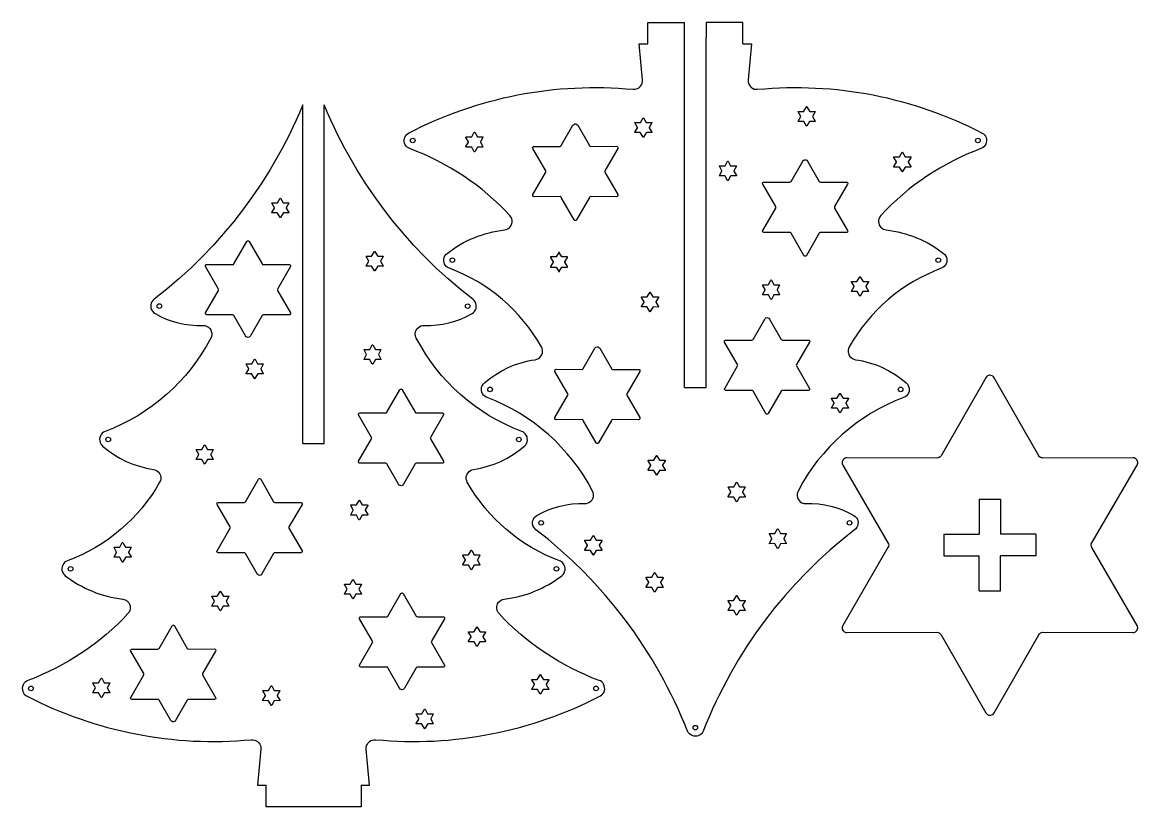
# Model space of a CAD drawing. Extents: x 208 to 352, y 134 to 236.
import ezdxf

# ---------------------------------------------------------------- set-up
doc = ezdxf.new("R2010")
doc.units = 0
doc.layers.get('0').update_dxf_attribs({"linetype": 'CONTINUOUS'})

msp = doc.modelspace()

# ---------------------------------------------------------------- linework, layer by layer
at = {"linetype": 'CONTINUOUS'}
for p, q in [((288.8, 233), (288.8, 235.8)), ((288.8, 235.8), (293.56, 235.8)), ((293.56, 188.48), (293.56, 235.8)), ((301.11, 235.8), (296.34, 235.8)), ((296.34, 235.8), (296.34, 233.9)), ((301.11, 233), (301.11, 235.8)), ((296.34, 188.48), (296.34, 233.9)), ((244.06, 181.23), (244.06, 225.1)), ((246.84, 181.23), (246.84, 225.11)), ((293.56, 188.48), (296.34, 188.48)), ((244.06, 181.23), (246.84, 181.23)), ((331.75, 174.02), (334.53, 174.02)), ((331.75, 174.02), (331.75, 169.45)), ((334.53, 174.02), (334.53, 169.45)), ((327.19, 169.45), (327.19, 166.67)), ((327.19, 169.45), (331.75, 169.45)), ((339.1, 169.45), (334.53, 169.45)), ((339.1, 169.45), (339.1, 166.67)), ((327.19, 166.67), (331.75, 166.67)), ((331.75, 162.11), (331.75, 166.67)), ((334.53, 162.11), (334.53, 166.67)), ((339.1, 166.67), (334.53, 166.67)), ((331.75, 162.11), (334.53, 162.11)), ((239.3, 134.15), (239.3, 136.95)), ((251.61, 136.95), (251.61, 134.15)), ((251.61, 134.15), (239.3, 134.15))]:
    msp.add_line(p, q, dxfattribs=at)
at = {"color": 7, "linetype": 'CONTINUOUS'}
for points in [[(281.63, 175.06), (281.06, 176.1), (280.45, 177.1), (279.79, 178.06), (279.09, 179), (278.35, 179.9), (277.57, 180.76), (276.76, 181.59), (275.9, 182.38), (275.02, 183.13), (274.1, 183.84), (273.14, 184.51), (272.16, 185.13), (271.15, 185.71), (270.11, 186.25), (269.04, 186.73), (267.95, 187.17), (267.82, 187.23), (267.7, 187.3), (267.5, 187.48), (267.36, 187.67), (267.27, 187.87), (267.23, 188.08), (267.22, 188.3), (267.25, 188.51), (267.33, 188.71), (267.44, 188.9), (267.6, 189.06), (268.32, 189.65), (269.07, 190.17), (269.86, 190.64), (270.67, 191.05), (271.09, 191.24), (271.52, 191.41), (271.95, 191.56), (272.39, 191.69), (272.83, 191.82), (273.28, 191.92), (273.73, 192.01), (274.19, 192.08), (274.41, 192.14), (274.61, 192.23), (274.78, 192.36), (274.93, 192.52), (275.04, 192.7), (275.12, 192.91), (275.15, 193.12), (275.14, 193.35), (275.09, 193.55), (275.01, 193.74), (274.49, 194.61), (273.94, 195.45), (273.35, 196.27), (272.73, 197.05), (272.08, 197.81), (271.39, 198.53), (270.68, 199.23), (269.94, 199.89), (269.16, 200.52), (268.36, 201.12), (267.54, 201.68), (266.69, 202.2), (265.81, 202.69), (264.92, 203.14), (264, 203.56), (263.06, 203.93), (262.92, 203.99), (262.79, 204.08), (262.67, 204.18), (262.57, 204.29), (262.45, 204.48), (262.37, 204.69), (262.34, 204.9), (262.34, 205.12), (262.39, 205.33), (262.48, 205.53), (262.6, 205.71), (262.77, 205.86), (263.59, 206.46), (264.02, 206.74), (264.46, 207), (264.9, 207.25), (265.35, 207.48), (265.81, 207.69), (266.28, 207.89), (266.75, 208.07), (267.23, 208.24), (267.72, 208.39), (268.21, 208.53), (268.7, 208.65), (269.2, 208.75), (269.71, 208.83), (270.21, 208.9), (270.43, 208.95), (270.64, 209.04), (270.81, 209.16), (270.96, 209.32), (271.08, 209.5), (271.16, 209.7), (271.2, 209.92), (271.2, 210.14), (271.16, 210.32), (271.1, 210.48), (271.01, 210.63), (270.9, 210.77), (270.22, 211.49), (269.52, 212.18), (268.8, 212.85), (268.06, 213.5), (267.3, 214.13), (266.53, 214.73), (265.73, 215.31), (264.93, 215.87), (264.1, 216.4), (263.26, 216.91), (262.41, 217.39), (261.54, 217.85), (260.66, 218.29), (259.76, 218.7), (258.85, 219.08), (257.93, 219.44), (257.75, 219.52), (257.59, 219.63), (257.46, 219.77), (257.35, 219.93), (257.25, 220.14), (257.21, 220.35), (257.2, 220.57), (257.24, 220.78), (257.32, 220.98), (257.43, 221.16), (257.58, 221.33), (257.76, 221.46), (258.61, 221.88), (259.46, 222.3), (260.31, 222.69), (261.18, 223.07), (262.04, 223.44), (262.92, 223.79), (263.8, 224.12), (264.68, 224.44), (265.57, 224.74), (266.46, 225.02), (267.36, 225.29), (268.26, 225.54), (269.17, 225.78), (270.08, 226), (271, 226.2), (271.91, 226.39), (272.83, 226.56), (273.76, 226.71), (274.69, 226.85), (275.61, 226.97), (276.55, 227.08), (277.48, 227.17), (278.41, 227.24), (279.35, 227.29), (280.29, 227.33), (281.23, 227.35), (282.17, 227.36), (283.11, 227.34), (284.05, 227.31), (285, 227.27), (285.94, 227.2), (286.88, 227.12), (287.11, 227.12), (287.32, 227.17), (287.52, 227.25), (287.7, 227.37), (287.86, 227.52), (287.98, 227.7), (288.06, 227.9), (288.11, 228.12), (288.11, 228.34), (287.68, 233), (288.8, 233)], [(301.11, 233), (302.23, 233), (301.79, 228.34), (301.8, 228.11), (301.84, 227.9), (301.93, 227.7), (302.05, 227.52), (302.2, 227.37), (302.38, 227.25), (302.58, 227.16), (302.8, 227.12), (303.02, 227.12), (303.97, 227.2), (304.91, 227.27), (305.85, 227.31), (306.79, 227.34), (307.73, 227.36), (308.67, 227.35), (309.61, 227.33), (310.55, 227.29), (311.49, 227.24), (312.42, 227.17), (313.36, 227.08), (314.29, 226.97), (315.22, 226.85), (316.15, 226.71), (317.07, 226.56), (317.99, 226.39), (318.91, 226.2), (319.82, 226), (320.73, 225.78), (321.64, 225.54), (322.54, 225.29), (323.44, 225.02), (324.34, 224.74), (325.22, 224.44), (326.11, 224.12), (326.99, 223.79), (327.86, 223.44), (328.73, 223.07), (329.59, 222.69), (330.45, 222.3), (331.3, 221.88), (332.14, 221.46), (332.3, 221.34), (332.44, 221.21), (332.55, 221.05), (332.64, 220.87), (332.69, 220.65), (332.71, 220.43), (332.67, 220.22), (332.6, 220.02), (332.49, 219.83), (332.35, 219.67), (332.18, 219.53), (331.97, 219.43), (331.05, 219.08), (330.14, 218.7), (329.25, 218.29), (328.36, 217.85), (327.5, 217.39), (326.64, 216.91), (325.8, 216.4), (324.98, 215.87), (324.17, 215.31), (323.38, 214.73), (322.6, 214.13), (321.84, 213.5), (321.1, 212.85), (320.38, 212.18), (319.68, 211.49), (319, 210.77), (318.86, 210.59), (318.77, 210.4), (318.71, 210.19), (318.7, 209.97), (318.73, 209.76), (318.8, 209.55), (318.91, 209.36), (319.06, 209.19), (319.2, 209.08), (319.35, 209), (319.52, 208.94), (319.69, 208.9), (320.2, 208.83), (320.7, 208.75), (321.2, 208.65), (321.7, 208.53), (322.19, 208.39), (322.67, 208.24), (323.15, 208.07), (323.62, 207.89), (324.09, 207.69), (324.55, 207.48), (325, 207.25), (325.45, 207), (325.88, 206.74), (326.31, 206.46), (327.14, 205.86), (327.25, 205.76), (327.35, 205.64), (327.44, 205.51), (327.5, 205.37), (327.56, 205.15), (327.57, 204.93), (327.54, 204.71), (327.47, 204.51), (327.36, 204.33), (327.22, 204.16), (327.05, 204.03), (326.84, 203.93), (325.91, 203.56), (324.99, 203.14), (324.09, 202.69), (323.22, 202.2), (322.37, 201.68), (321.54, 201.12), (320.74, 200.52), (319.97, 199.89), (319.23, 199.23), (318.51, 198.53), (317.83, 197.81), (317.17, 197.05), (316.55, 196.27), (315.97, 195.45), (315.41, 194.61), (314.9, 193.74), (314.81, 193.54), (314.76, 193.32), (314.76, 193.1), (314.79, 192.89), (314.87, 192.69), (314.98, 192.51), (315.14, 192.35), (315.32, 192.22), (315.51, 192.13), (315.71, 192.08), (316.17, 192.01), (316.62, 191.92), (317.07, 191.82), (317.51, 191.69), (317.95, 191.56), (318.38, 191.41), (318.81, 191.24), (319.23, 191.05), (320.05, 190.64), (320.84, 190.17), (321.59, 189.65), (322.3, 189.06), (322.49, 188.86), (322.61, 188.62), (322.67, 188.4), (322.68, 188.18), (322.66, 187.96), (322.59, 187.76), (322.48, 187.57), (322.34, 187.41), (322.16, 187.27), (321.96, 187.17), (320.87, 186.73), (319.8, 186.25), (318.76, 185.71), (317.74, 185.13), (316.76, 184.51), (315.81, 183.84), (314.89, 183.13), (314, 182.38), (313.15, 181.59), (312.33, 180.77), (311.55, 179.9), (310.81, 179), (310.12, 178.07), (309.46, 177.1), (308.85, 176.1), (308.28, 175.06), (308.19, 174.85), (308.15, 174.64), (308.16, 174.42), (308.2, 174.21), (308.28, 174.01), (308.4, 173.83), (308.56, 173.68), (308.75, 173.55), (308.88, 173.49), (309.02, 173.45), (309.17, 173.43), (309.31, 173.43), (310.12, 173.43), (310.93, 173.38), (311.73, 173.27), (312.51, 173.11), (313.29, 172.89), (314.04, 172.61), (314.78, 172.28), (315.5, 171.9), (315.69, 171.77), (315.84, 171.59), (315.96, 171.4), (316.03, 171.19), (316.06, 170.98), (316.04, 170.76), (315.99, 170.55), (315.9, 170.36), (315.77, 170.18), (315.6, 170.03), (313.97, 168.74), (312.4, 167.39), (310.87, 166), (309.4, 164.56), (307.97, 163.07), (306.6, 161.53), (305.28, 159.95), (304.01, 158.32), (302.8, 156.66), (301.65, 154.95), (300.56, 153.21), (299.52, 151.42), (299.02, 150.52), (298.54, 149.61), (298.08, 148.68), (297.62, 147.75), (297.19, 146.81), (296.77, 145.87), (296.37, 144.91), (295.98, 143.95), (295.88, 143.76), (295.74, 143.6), (295.58, 143.47), (295.4, 143.37), (295.18, 143.3), (294.96, 143.28), (294.75, 143.3), (294.54, 143.36), (294.35, 143.45), (294.18, 143.59), (294.04, 143.75), (293.93, 143.95), (293.54, 144.91), (293.13, 145.87), (292.71, 146.82), (292.28, 147.76), (291.83, 148.69), (291.36, 149.61), (290.88, 150.53), (290.38, 151.43), (289.34, 153.22), (288.25, 154.96), (287.09, 156.67), (285.88, 158.34), (284.61, 159.96), (283.29, 161.54), (281.92, 163.08), (280.49, 164.57), (279.01, 166.02), (277.49, 167.41), (275.91, 168.76), (274.28, 170.05), (274.13, 170.2), (274, 170.38), (273.9, 170.58), (273.86, 170.8), (273.85, 171.01), (273.89, 171.22), (273.96, 171.43), (274.07, 171.61), (274.22, 171.77), (274.41, 171.9), (275.13, 172.29), (275.87, 172.61), (276.63, 172.89), (277.41, 173.11), (278.2, 173.27), (279, 173.38), (279.81, 173.43), (280.63, 173.43), (280.85, 173.45), (281.06, 173.51), (281.25, 173.61), (281.42, 173.75), (281.56, 173.91), (281.66, 174.1), (281.73, 174.31), (281.76, 174.53), (281.75, 174.67), (281.72, 174.81), (281.68, 174.94), (281.63, 175.06)], [(244.06, 225.1), (244.04, 225.04), (243.63, 224.09), (243.21, 223.14), (242.78, 222.2), (242.33, 221.27), (241.86, 220.35), (241.38, 219.44), (240.88, 218.53), (239.85, 216.75), (238.75, 215), (237.6, 213.3), (236.39, 211.63), (235.12, 210.01), (233.8, 208.43), (232.43, 206.89), (231.01, 205.4), (229.53, 203.96), (228, 202.56), (226.43, 201.22), (224.81, 199.92), (224.64, 199.77), (224.51, 199.6), (224.41, 199.4), (224.36, 199.19), (224.35, 198.98), (224.37, 198.77), (224.44, 198.56), (224.56, 198.36), (224.72, 198.19), (224.91, 198.05), (225.62, 197.67), (226.36, 197.34), (227.12, 197.07), (227.89, 196.85), (228.68, 196.68), (229.47, 196.58), (230.28, 196.52), (231.09, 196.53), (231.24, 196.52), (231.38, 196.5), (231.52, 196.46), (231.65, 196.4), (231.84, 196.28), (232, 196.12), (232.12, 195.94), (232.2, 195.74), (232.25, 195.53), (232.25, 195.32), (232.21, 195.1), (232.13, 194.89), (231.56, 193.86), (230.94, 192.86), (230.29, 191.89), (229.59, 190.95), (228.85, 190.05), (228.07, 189.19), (227.25, 188.36), (226.4, 187.57), (225.52, 186.82), (224.59, 186.11), (223.64, 185.45), (222.66, 184.82), (221.64, 184.24), (220.6, 183.71), (219.53, 183.22), (218.44, 182.78), (218.24, 182.68), (218.07, 182.55), (217.92, 182.38), (217.82, 182.2), (217.75, 181.99), (217.72, 181.78), (217.73, 181.56), (217.79, 181.34), (217.92, 181.1), (218.1, 180.89), (218.81, 180.31), (219.57, 179.78), (220.35, 179.31), (221.17, 178.9), (221.59, 178.72), (222.02, 178.55), (222.45, 178.4), (222.89, 178.26), (223.33, 178.14), (223.78, 178.03), (224.23, 177.94), (224.69, 177.87), (224.89, 177.82), (225.08, 177.74), (225.27, 177.61), (225.42, 177.44), (225.53, 177.26), (225.61, 177.06), (225.65, 176.85), (225.64, 176.63), (225.6, 176.42), (225.5, 176.21), (224.99, 175.34), (224.44, 174.5), (223.85, 173.69), (223.23, 172.9), (222.58, 172.15), (221.89, 171.42), (221.18, 170.73), (220.43, 170.06), (219.66, 169.43), (218.86, 168.84), (218.04, 168.28), (217.19, 167.75), (216.31, 167.26), (215.42, 166.81), (214.5, 166.4), (213.56, 166.03), (213.36, 165.93), (213.18, 165.79), (213.04, 165.63), (212.93, 165.44), (212.86, 165.24), (212.83, 165.03), (212.84, 164.81), (212.9, 164.59), (212.97, 164.44), (213.05, 164.31), (213.15, 164.19), (213.26, 164.09), (214.09, 163.49), (214.52, 163.22), (214.96, 162.95), (215.4, 162.71), (215.85, 162.48), (216.31, 162.26), (216.78, 162.06), (217.25, 161.88), (217.73, 161.71), (218.22, 161.56), (218.71, 161.42), (219.2, 161.31), (219.7, 161.2), (220.2, 161.12), (220.71, 161.05), (220.88, 161.02), (221.05, 160.96), (221.2, 160.87), (221.34, 160.76), (221.49, 160.59), (221.6, 160.4), (221.67, 160.2), (221.7, 159.98), (221.69, 159.77), (221.63, 159.56), (221.54, 159.36), (221.4, 159.18), (220.72, 158.47), (220.02, 157.77), (219.3, 157.1), (218.56, 156.45), (217.8, 155.83), (217.02, 155.22), (216.23, 154.64), (215.42, 154.09), (214.6, 153.55), (213.76, 153.04), (212.9, 152.56), (212.04, 152.1), (211.15, 151.67), (210.26, 151.26), (209.35, 150.87), (208.43, 150.52), (208.22, 150.42), (208.05, 150.29), (207.91, 150.12), (207.8, 149.94), (207.73, 149.73), (207.7, 149.52), (207.71, 149.3), (207.77, 149.08), (207.85, 148.9), (207.96, 148.75), (208.1, 148.61), (208.26, 148.5), (209.1, 148.07), (209.95, 147.66), (210.81, 147.26), (211.67, 146.88), (212.54, 146.52), (213.41, 146.17), (214.29, 145.84), (215.18, 145.52), (216.07, 145.22), (216.96, 144.93), (217.86, 144.67), (218.76, 144.41), (219.67, 144.18), (220.58, 143.96), (221.49, 143.75), (222.41, 143.57), (223.33, 143.4), (224.26, 143.24), (225.18, 143.1), (226.11, 142.98), (227.04, 142.88), (227.98, 142.79), (228.91, 142.72), (229.85, 142.66), (230.79, 142.63), (231.73, 142.6), (232.67, 142.6), (233.61, 142.61), (234.55, 142.64), (235.49, 142.69), (236.44, 142.75), (237.38, 142.83), (237.6, 142.83), (237.82, 142.79), (238.03, 142.7), (238.21, 142.58), (238.36, 142.43), (238.48, 142.25), (238.56, 142.06), (238.61, 141.84), (238.61, 141.61), (238.18, 136.95), (239.3, 136.95)], [(282.64, 148.5), (282.82, 148.63), (282.97, 148.79), (283.09, 148.97), (283.16, 149.17), (283.2, 149.39), (283.19, 149.6), (283.15, 149.82), (283.06, 150.02), (282.94, 150.18), (282.81, 150.32), (282.65, 150.44), (282.47, 150.52), (281.55, 150.87), (280.64, 151.26), (279.75, 151.67), (278.86, 152.1), (278, 152.56), (277.14, 153.04), (276.3, 153.55), (275.48, 154.08), (274.67, 154.64), (273.88, 155.22), (273.1, 155.83), (272.34, 156.45), (271.6, 157.1), (270.88, 157.77), (270.18, 158.46), (269.5, 159.18), (269.39, 159.32), (269.3, 159.47), (269.24, 159.64), (269.21, 159.81), (269.2, 160.04), (269.24, 160.25), (269.32, 160.46), (269.44, 160.64), (269.59, 160.79), (269.77, 160.91), (269.97, 161), (270.19, 161.05), (270.7, 161.12), (271.2, 161.2), (271.7, 161.31), (272.19, 161.42), (272.68, 161.56), (273.17, 161.71), (273.65, 161.88), (274.12, 162.06), (274.59, 162.26), (275.05, 162.48), (275.5, 162.71), (275.94, 162.95), (276.38, 163.22), (276.81, 163.49), (277.64, 164.09), (277.8, 164.25), (277.93, 164.43), (278.01, 164.63), (278.06, 164.84), (278.07, 165.05), (278.03, 165.26), (277.95, 165.47), (277.83, 165.66), (277.73, 165.78), (277.61, 165.88), (277.48, 165.96), (277.34, 166.03), (276.4, 166.4), (275.48, 166.81), (274.59, 167.26), (273.71, 167.75), (272.86, 168.28), (272.04, 168.84), (271.24, 169.43), (270.47, 170.06), (269.72, 170.73), (269.01, 171.42), (268.32, 172.15), (267.67, 172.9), (267.05, 173.69), (266.46, 174.5), (265.91, 175.34), (265.39, 176.21), (265.31, 176.4), (265.26, 176.6), (265.25, 176.83), (265.29, 177.05), (265.36, 177.25), (265.48, 177.43), (265.62, 177.59), (265.79, 177.72), (265.99, 177.82), (266.21, 177.87), (266.67, 177.94), (267.12, 178.03), (267.57, 178.14), (268.01, 178.26), (268.45, 178.39), (268.88, 178.55), (269.31, 178.72), (269.73, 178.9), (270.14, 179.1), (270.55, 179.31), (271.33, 179.78), (272.09, 180.31), (272.8, 180.89), (272.96, 181.06), (273.07, 181.24), (273.15, 181.45), (273.18, 181.66), (273.17, 181.87), (273.13, 182.09), (273.04, 182.29), (272.91, 182.47), (272.7, 182.65), (272.58, 182.72), (272.46, 182.78), (271.37, 183.22), (270.3, 183.71), (269.26, 184.24), (268.24, 184.82), (267.26, 185.45), (266.31, 186.11), (265.39, 186.82), (264.5, 187.57), (263.65, 188.36), (262.83, 189.19), (262.05, 190.05), (261.31, 190.95), (260.62, 191.89), (259.96, 192.86), (259.35, 193.86), (258.78, 194.89), (258.72, 195.02), (258.68, 195.16), (258.65, 195.31), (258.65, 195.45), (258.68, 195.68), (258.75, 195.89), (258.86, 196.07), (259.01, 196.23), (259.18, 196.36), (259.37, 196.46), (259.59, 196.51), (259.81, 196.53), (260.62, 196.52), (261.43, 196.58), (262.23, 196.68), (263.01, 196.85), (263.79, 197.07), (264.54, 197.34), (265.28, 197.67), (266, 198.05), (266.18, 198.18), (266.33, 198.34), (266.44, 198.53), (266.52, 198.73), (266.55, 198.94), (266.55, 199.16), (266.5, 199.37), (266.41, 199.58), (266.27, 199.77), (266.1, 199.92), (264.47, 201.22), (262.9, 202.56), (261.37, 203.96), (259.89, 205.4), (258.47, 206.89), (257.1, 208.43), (255.78, 210.01), (254.51, 211.63), (253.3, 213.3), (252.15, 215), (251.05, 216.75), (250.02, 218.53), (249.52, 219.44), (249.04, 220.35), (248.57, 221.27), (248.12, 222.2), (247.69, 223.14), (247.27, 224.09), (246.86, 225.04), (246.84, 225.11)], [(308.32, 224.26), (309, 224.26), (309.03, 224.28), (309.36, 224.86), (309.38, 224.87), (309.4, 224.88), (309.42, 224.86), (309.76, 224.28), (309.79, 224.26), (310.46, 224.26), (310.48, 224.25), (310.5, 224.23), (310.49, 224.21), (310.16, 223.62), (310.16, 223.59), (310.49, 223.01), (310.5, 222.99), (310.49, 222.96), (310.46, 222.95), (309.79, 222.95), (309.76, 222.94), (309.42, 222.35), (309.41, 222.34), (309.38, 222.34), (309.36, 222.35), (309.03, 222.94), (309, 222.96), (308.32, 222.95), (308.31, 222.96), (308.29, 222.98), (308.29, 223.01), (308.63, 223.59), (308.63, 223.62), (308.29, 224.21), (308.29, 224.22), (308.3, 224.25), (308.32, 224.26)], [(288.25, 223.42), (288.58, 222.83), (288.61, 222.82), (289.29, 222.82), (289.31, 222.81), (289.32, 222.79), (289.32, 222.77), (288.98, 222.19), (288.98, 222.15), (289.32, 221.57), (289.32, 221.55), (289.31, 221.52), (289.29, 221.51), (288.61, 221.52), (288.58, 221.5), (288.25, 220.91), (288.24, 220.9), (288.21, 220.9), (288.19, 220.91), (287.85, 221.5), (287.82, 221.52), (287.15, 221.51), (287.13, 221.52), (287.11, 221.54), (287.12, 221.57), (287.46, 222.15), (287.46, 222.19), (287.12, 222.77), (287.11, 222.78), (287.12, 222.81), (287.15, 222.82), (287.82, 222.82), (287.85, 222.84), (288.19, 223.42), (288.2, 223.43), (288.23, 223.44), (288.25, 223.42)], [(265.25, 220.95), (265.93, 220.95), (265.96, 220.96), (266.29, 221.55), (266.31, 221.56), (266.33, 221.56), (266.36, 221.55), (266.69, 220.96), (266.72, 220.95), (267.39, 220.95), (267.41, 220.94), (267.43, 220.92), (267.42, 220.89), (267.09, 220.31), (267.09, 220.28), (267.42, 219.7), (267.43, 219.68), (267.42, 219.65), (267.39, 219.64), (266.72, 219.64), (266.69, 219.62), (266.35, 219.04), (266.34, 219.03), (266.31, 219.02), (266.29, 219.04), (265.96, 219.63), (265.93, 219.64), (265.25, 219.64), (265.24, 219.65), (265.22, 219.67), (265.22, 219.69), (265.56, 220.28), (265.56, 220.31), (265.22, 220.89), (265.22, 220.91), (265.23, 220.94), (265.25, 220.95)], [(281.37, 219.73), (284.74, 219.74), (284.83, 219.71), (284.88, 219.67), (284.91, 219.6), (284.91, 219.54), (284.89, 219.47), (283.2, 216.56), (283.18, 216.47), (283.2, 216.38), (284.89, 213.47), (284.92, 213.38), (284.9, 213.31), (284.86, 213.26), (284.81, 213.22), (284.74, 213.2), (281.37, 213.21), (281.29, 213.19), (281.22, 213.12), (279.54, 210.21), (279.48, 210.14), (279.41, 210.12), (279.34, 210.12), (279.28, 210.15), (279.23, 210.2), (277.56, 213.12), (277.5, 213.19), (277.41, 213.21), (274.04, 213.2), (273.95, 213.23), (273.9, 213.27), (273.87, 213.34), (273.87, 213.4), (273.89, 213.47), (275.58, 216.38), (275.6, 216.47), (275.58, 216.56), (273.89, 219.47), (273.86, 219.56), (273.88, 219.63), (273.92, 219.68), (273.97, 219.72), (274.04, 219.73), (277.41, 219.73), (277.5, 219.75), (277.56, 219.82), (279.08, 222.46), (279.19, 222.58), (279.33, 222.63), (279.47, 222.63), (279.6, 222.57), (279.7, 222.46), (281.22, 219.82), (281.29, 219.75), (281.37, 219.73)], [(258.62, 220.48), (258.59, 220.37), (258.53, 220.27), (258.43, 220.21), (258.32, 220.19), (258.2, 220.21), (258.11, 220.27), (258.04, 220.37), (258.02, 220.48), (258.04, 220.6), (258.11, 220.7), (258.2, 220.76), (258.32, 220.78), (258.43, 220.76), (258.53, 220.7), (258.59, 220.6), (258.62, 220.48)], [(331.89, 220.48), (331.86, 220.37), (331.8, 220.27), (331.7, 220.21), (331.59, 220.19), (331.47, 220.21), (331.38, 220.27), (331.31, 220.37), (331.29, 220.48), (331.31, 220.6), (331.38, 220.7), (331.47, 220.76), (331.59, 220.78), (331.7, 220.76), (331.8, 220.7), (331.86, 220.6), (331.89, 220.48)], [(320.68, 217.1), (321.02, 217.68), (321.02, 217.72), (320.68, 218.3), (320.68, 218.32), (320.69, 218.35), (320.71, 218.36), (321.39, 218.35), (321.42, 218.37), (321.75, 218.96), (321.76, 218.97), (321.79, 218.97), (321.81, 218.96), (322.15, 218.37), (322.18, 218.35), (322.85, 218.36), (322.87, 218.35), (322.89, 218.33), (322.88, 218.3), (322.54, 217.72), (322.54, 217.68), (322.88, 217.1), (322.89, 217.08), (322.88, 217.06), (322.85, 217.05), (322.18, 217.05), (322.15, 217.03), (321.81, 216.45), (321.8, 216.44), (321.77, 216.43), (321.75, 216.45), (321.42, 217.03), (321.38, 217.05), (320.71, 217.05), (320.69, 217.05), (320.68, 217.08), (320.68, 217.1)], [(298.1, 217.2), (298.77, 217.2), (298.8, 217.22), (299.14, 217.8), (299.15, 217.82), (299.18, 217.82), (299.2, 217.8), (299.53, 217.22), (299.56, 217.2), (300.24, 217.2), (300.25, 217.2), (300.27, 217.18), (300.27, 217.15), (299.93, 216.57), (299.93, 216.53), (300.27, 215.95), (300.27, 215.93), (300.26, 215.91), (300.24, 215.9), (299.56, 215.9), (299.53, 215.88), (299.2, 215.3), (299.18, 215.29), (299.16, 215.28), (299.14, 215.3), (298.8, 215.88), (298.77, 215.9), (298.1, 215.9), (298.08, 215.9), (298.06, 215.92), (298.07, 215.95), (298.4, 216.53), (298.4, 216.57), (298.07, 217.15), (298.06, 217.17), (298.07, 217.19), (298.1, 217.2)], [(311.18, 215.09), (314.54, 215.1), (314.63, 215.07), (314.68, 215.03), (314.71, 214.96), (314.72, 214.9), (314.69, 214.83), (313, 211.92), (312.98, 211.83), (313, 211.74), (314.69, 208.83), (314.72, 208.74), (314.7, 208.67), (314.67, 208.62), (314.61, 208.58), (314.54, 208.57), (311.18, 208.57), (311.09, 208.55), (311.02, 208.48), (309.35, 205.57), (309.28, 205.5), (309.21, 205.48), (309.15, 205.48), (309.08, 205.51), (309.04, 205.57), (307.36, 208.49), (307.3, 208.55), (307.21, 208.58), (303.85, 208.57), (303.76, 208.59), (303.7, 208.64), (303.67, 208.7), (303.67, 208.77), (303.69, 208.83), (305.38, 211.74), (305.4, 211.83), (305.38, 211.92), (303.69, 214.83), (303.67, 214.92), (303.68, 214.99), (303.72, 215.05), (303.78, 215.08), (303.85, 215.1), (307.21, 215.09), (307.3, 215.11), (307.36, 215.18), (308.88, 217.82), (308.98, 217.92), (309.05, 217.96), (309.12, 217.98), (309.26, 217.98), (309.4, 217.93), (309.5, 217.82), (311.02, 215.18), (311.09, 215.11), (311.18, 215.09), (311.18, 215.09)], [(240.38, 211.78), (240.05, 212.36), (240.04, 212.38), (240.05, 212.41), (240.08, 212.42), (240.75, 212.42), (240.78, 212.43), (241.12, 213.02), (241.13, 213.03), (241.16, 213.03), (241.18, 213.02), (241.51, 212.43), (241.54, 212.41), (242.22, 212.42), (242.24, 212.41), (242.25, 212.39), (242.25, 212.36), (241.91, 211.78), (241.91, 211.74), (242.25, 211.16), (242.25, 211.15), (242.24, 211.12), (242.22, 211.11), (241.54, 211.11), (241.51, 211.09), (241.18, 210.51), (241.17, 210.5), (241.14, 210.49), (241.12, 210.51), (240.78, 211.09), (240.75, 211.11), (240.08, 211.11), (240.06, 211.11), (240.04, 211.14), (240.05, 211.16), (240.38, 211.74), (240.38, 211.78)], [(238.79, 197.8), (237.27, 195.16), (237.2, 195.07), (237.12, 195), (236.98, 194.97), (236.85, 194.98), (236.73, 195.05), (236.65, 195.16), (235.13, 197.8), (235.06, 197.87), (234.97, 197.89), (231.61, 197.89), (231.52, 197.91), (231.47, 197.96), (231.44, 198.02), (231.43, 198.09), (231.46, 198.15), (233.15, 201.06), (233.17, 201.15), (233.15, 201.24), (231.46, 204.15), (231.43, 204.24), (231.45, 204.31), (231.48, 204.36), (231.54, 204.4), (231.61, 204.42), (234.97, 204.41), (235.06, 204.43), (235.13, 204.5), (236.8, 207.41), (236.87, 207.48), (236.94, 207.5), (237, 207.5), (237.07, 207.47), (237.11, 207.41), (238.79, 204.5), (238.85, 204.43), (238.94, 204.41), (242.31, 204.41), (242.4, 204.39), (242.45, 204.34), (242.48, 204.28), (242.48, 204.21), (242.46, 204.15), (240.77, 201.24), (240.75, 201.15), (240.77, 201.06), (242.46, 198.15), (242.48, 198.06), (242.47, 197.99), (242.43, 197.94), (242.38, 197.9), (242.31, 197.88), (238.94, 197.89), (238.85, 197.87), (238.79, 197.8)], [(254.15, 204.83), (254.49, 204.25), (254.5, 204.23), (254.49, 204.21), (254.46, 204.2), (253.79, 204.2), (253.76, 204.18), (253.42, 203.6), (253.41, 203.58), (253.38, 203.58), (253.36, 203.6), (253.03, 204.18), (252.99, 204.2), (252.32, 204.2), (252.3, 204.2), (252.29, 204.22), (252.29, 204.25), (252.63, 204.83), (252.63, 204.87), (252.29, 205.45), (252.29, 205.47), (252.3, 205.49), (252.32, 205.5), (252.99, 205.5), (253.03, 205.52), (253.36, 206.1), (253.37, 206.12), (253.4, 206.12), (253.42, 206.1), (253.76, 205.52), (253.79, 205.5), (254.46, 205.5), (254.48, 205.5), (254.5, 205.48), (254.49, 205.45), (254.15, 204.87), (254.15, 204.83)], [(277.67, 204.09), (278.34, 204.09), (278.37, 204.1), (278.38, 204.13), (278.37, 204.14), (278.03, 204.73), (278.03, 204.76), (278.37, 205.34), (278.38, 205.37), (278.36, 205.39), (278.34, 205.4), (277.67, 205.39), (277.64, 205.41), (277.3, 205.99), (277.28, 206.01), (277.25, 206.01), (277.24, 205.99), (276.91, 205.41), (276.88, 205.39), (276.2, 205.4), (276.18, 205.39), (276.16, 205.36), (276.17, 205.34), (276.51, 204.76), (276.51, 204.73), (276.17, 204.14), (276.17, 204.12), (276.18, 204.1), (276.2, 204.09), (276.87, 204.09), (276.9, 204.07), (277.24, 203.49), (277.26, 203.47), (277.29, 203.48), (277.3, 203.49), (277.64, 204.07), (277.67, 204.09)], [(263.75, 204.98), (263.73, 204.86), (263.66, 204.77), (263.57, 204.7), (263.45, 204.68), (263.34, 204.7), (263.24, 204.77), (263.18, 204.86), (263.15, 204.98), (263.18, 205.09), (263.24, 205.19), (263.34, 205.25), (263.45, 205.28), (263.57, 205.25), (263.66, 205.19), (263.73, 205.09), (263.75, 204.98)], [(326.75, 204.98), (326.73, 204.86), (326.66, 204.77), (326.57, 204.7), (326.45, 204.68), (326.34, 204.7), (326.24, 204.77), (326.18, 204.86), (326.15, 204.98), (326.18, 205.09), (326.24, 205.19), (326.34, 205.25), (326.45, 205.28), (326.57, 205.25), (326.66, 205.19), (326.73, 205.09), (326.75, 204.98)], [(317.38, 200.92), (316.7, 200.92), (316.67, 200.9), (316.34, 200.32), (316.32, 200.31), (316.3, 200.3), (316.28, 200.32), (315.94, 200.9), (315.91, 200.92), (315.24, 200.92), (315.22, 200.93), (315.2, 200.95), (315.21, 200.97), (315.55, 201.56), (315.55, 201.59), (315.21, 202.17), (315.2, 202.19), (315.21, 202.22), (315.24, 202.23), (315.91, 202.23), (315.94, 202.24), (316.28, 202.83), (316.29, 202.84), (316.32, 202.84), (316.34, 202.83), (316.67, 202.24), (316.7, 202.23), (317.38, 202.23), (317.4, 202.22), (317.41, 202.2), (317.41, 202.17), (317.07, 201.59), (317.07, 201.56), (317.41, 200.97), (317.41, 200.96), (317.4, 200.93), (317.38, 200.92)], [(303.72, 201.8), (304.39, 201.79), (304.42, 201.81), (304.75, 202.4), (304.77, 202.41), (304.79, 202.41), (304.81, 202.4), (305.15, 201.81), (305.18, 201.79), (305.85, 201.8), (305.87, 201.79), (305.89, 201.77), (305.88, 201.74), (305.55, 201.16), (305.55, 201.12), (305.88, 200.54), (305.89, 200.53), (305.88, 200.5), (305.85, 200.49), (305.18, 200.49), (305.15, 200.47), (304.81, 199.89), (304.8, 199.88), (304.78, 199.87), (304.75, 199.89), (304.42, 200.47), (304.39, 200.49), (303.72, 200.49), (303.7, 200.49), (303.68, 200.52), (303.68, 200.54), (304.02, 201.12), (304.02, 201.16), (303.68, 201.74), (303.68, 201.76), (303.69, 201.79), (303.72, 201.8)], [(288.01, 200.21), (288.69, 200.21), (288.72, 200.23), (289.05, 200.81), (289.07, 200.82), (289.09, 200.83), (289.11, 200.81), (289.45, 200.23), (289.48, 200.21), (290.15, 200.21), (290.17, 200.21), (290.19, 200.18), (290.18, 200.16), (289.84, 199.58), (289.84, 199.54), (290.18, 198.96), (290.19, 198.94), (290.18, 198.92), (290.15, 198.9), (289.48, 198.91), (289.45, 198.89), (289.11, 198.31), (289.1, 198.29), (289.07, 198.29), (289.05, 198.31), (288.72, 198.89), (288.69, 198.91), (288.01, 198.91), (288, 198.91), (287.98, 198.93), (287.98, 198.96), (288.32, 199.54), (288.32, 199.58), (287.98, 200.16), (287.98, 200.18), (287.99, 200.2), (288.01, 200.21)], [(225.76, 199.02), (225.74, 198.9), (225.67, 198.81), (225.58, 198.74), (225.46, 198.72), (225.35, 198.74), (225.25, 198.81), (225.19, 198.9), (225.17, 199.02), (225.19, 199.14), (225.25, 199.23), (225.35, 199.3), (225.46, 199.32), (225.58, 199.3), (225.67, 199.23), (225.74, 199.14), (225.76, 199.02)], [(265.73, 199.02), (265.71, 198.9), (265.65, 198.81), (265.55, 198.74), (265.44, 198.72), (265.32, 198.74), (265.23, 198.81), (265.16, 198.9), (265.14, 199.02), (265.16, 199.13), (265.23, 199.23), (265.32, 199.29), (265.44, 199.32), (265.55, 199.29), (265.65, 199.23), (265.71, 199.13), (265.73, 199.02)], [(306.24, 194.61), (309.6, 194.62), (309.69, 194.6), (309.75, 194.55), (309.78, 194.49), (309.78, 194.42), (309.76, 194.35), (308.07, 191.45), (308.04, 191.36), (308.07, 191.27), (309.76, 188.36), (309.78, 188.27), (309.77, 188.2), (309.73, 188.14), (309.68, 188.1), (309.61, 188.09), (306.24, 188.1), (306.15, 188.08), (306.08, 188.01), (304.41, 185.09), (304.35, 185.03), (304.28, 185), (304.21, 185.01), (304.15, 185.04), (304.1, 185.09), (302.43, 188.01), (302.36, 188.08), (302.27, 188.1), (298.91, 188.09), (298.82, 188.11), (298.77, 188.16), (298.74, 188.22), (298.73, 188.29), (298.76, 188.36), (300.44, 191.27), (300.47, 191.36), (300.44, 191.45), (298.75, 194.35), (298.74, 194.4), (298.73, 194.44), (298.75, 194.51), (298.78, 194.57), (298.84, 194.61), (298.91, 194.62), (302.27, 194.61), (302.36, 194.64), (302.43, 194.7), (303.95, 197.35), (304.01, 197.43), (304.09, 197.49), (304.22, 197.53), (304.36, 197.52), (304.48, 197.46), (304.57, 197.35), (306.08, 194.7), (306.15, 194.64), (306.24, 194.61)], [(253.87, 192.74), (254.2, 192.15), (254.21, 192.14), (254.2, 192.11), (254.17, 192.1), (253.5, 192.1), (253.47, 192.09), (253.13, 191.5), (253.12, 191.49), (253.09, 191.48), (253.07, 191.5), (252.74, 192.08), (252.71, 192.1), (252.03, 192.1), (252.02, 192.11), (252, 192.13), (252, 192.15), (252.34, 192.74), (252.34, 192.77), (252, 193.35), (252, 193.37), (252.01, 193.4), (252.03, 193.41), (252.71, 193.41), (252.74, 193.42), (253.07, 194.01), (253.09, 194.02), (253.11, 194.02), (253.13, 194.01), (253.47, 193.42), (253.5, 193.41), (254.17, 193.41), (254.19, 193.4), (254.21, 193.38), (254.2, 193.35), (253.87, 192.77), (253.87, 192.74)], [(280.42, 190.92), (281.94, 193.56), (281.99, 193.64), (282.07, 193.7), (282.21, 193.74), (282.34, 193.73), (282.46, 193.67), (282.56, 193.56), (284.08, 190.92), (284.14, 190.85), (284.23, 190.83), (287.59, 190.83), (287.68, 190.81), (287.74, 190.76), (287.77, 190.7), (287.77, 190.63), (287.75, 190.57), (286.06, 187.66), (286.03, 187.57), (286.06, 187.48), (287.75, 184.57), (287.77, 184.48), (287.76, 184.41), (287.72, 184.36), (287.66, 184.32), (287.59, 184.3), (284.23, 184.31), (284.14, 184.29), (284.07, 184.22), (282.4, 181.3), (282.34, 181.24), (282.27, 181.22), (282.2, 181.22), (282.14, 181.25), (282.09, 181.31), (280.42, 184.22), (280.35, 184.29), (280.26, 184.31), (276.9, 184.3), (276.85, 184.31), (276.81, 184.33), (276.75, 184.37), (276.72, 184.44), (276.72, 184.5), (276.74, 184.57), (278.43, 187.48), (278.46, 187.57), (278.43, 187.66), (276.74, 190.57), (276.72, 190.66), (276.73, 190.73), (276.77, 190.78), (276.83, 190.82), (276.9, 190.84), (280.26, 190.83), (280.35, 190.85), (280.42, 190.92)], [(238.9, 190.23), (238.23, 190.23), (238.2, 190.21), (237.86, 189.63), (237.85, 189.62), (237.82, 189.61), (237.8, 189.63), (237.47, 190.21), (237.44, 190.23), (236.76, 190.23), (236.75, 190.24), (236.73, 190.26), (236.73, 190.28), (237.07, 190.87), (237.07, 190.9), (236.73, 191.48), (236.73, 191.5), (236.74, 191.53), (236.76, 191.54), (237.44, 191.53), (237.47, 191.55), (237.8, 192.13), (237.82, 192.15), (237.84, 192.15), (237.87, 192.13), (238.2, 191.55), (238.23, 191.53), (238.9, 191.53), (238.92, 191.53), (238.94, 191.51), (238.93, 191.48), (238.6, 190.9), (238.6, 190.87), (238.93, 190.28), (238.94, 190.27), (238.93, 190.24), (238.9, 190.23)], [(346.36, 168.35), (352.22, 178.42), (352.27, 178.54), (352.3, 178.66), (352.3, 178.78), (352.28, 178.9), (352.24, 179.01), (352.18, 179.11), (352.1, 179.2), (351.99, 179.27), (351.84, 179.34), (351.68, 179.36), (340.02, 179.32), (339.86, 179.35), (339.71, 179.41), (339.58, 179.51), (339.48, 179.64), (333.68, 189.75), (333.61, 189.85), (333.52, 189.94), (333.42, 190), (333.31, 190.04), (333.19, 190.06), (333.07, 190.06), (332.95, 190.03), (332.83, 189.98), (332.7, 189.88), (332.6, 189.75), (326.81, 179.64), (326.71, 179.5), (326.58, 179.4), (326.43, 179.34), (326.27, 179.32), (314.61, 179.35), (314.48, 179.34), (314.37, 179.31), (314.26, 179.25), (314.17, 179.17), (314.1, 179.08), (314.04, 178.98), (314, 178.86), (313.99, 178.74), (314.01, 178.57), (314.07, 178.43), (319.93, 168.35), (320, 168.2), (320.02, 168.03), (320, 167.87), (319.93, 167.72), (314.07, 157.64), (314.02, 157.53), (314, 157.41), (313.99, 157.29), (314.01, 157.17), (314.05, 157.06), (314.12, 156.96), (314.2, 156.87), (314.3, 156.79), (314.45, 156.73), (314.61, 156.71), (326.27, 156.75), (326.43, 156.73), (326.58, 156.66), (326.71, 156.56), (326.81, 156.43), (332.6, 146.32), (332.68, 146.22), (332.77, 146.14), (332.87, 146.07), (332.98, 146.03), (333.1, 146.01), (333.22, 146.02), (333.34, 146.04), (333.46, 146.09), (333.59, 146.19), (333.68, 146.32), (339.48, 156.43), (339.58, 156.56), (339.71, 156.66), (339.86, 156.73), (340.02, 156.75), (351.68, 156.71), (351.81, 156.72), (351.92, 156.76), (352.03, 156.82), (352.12, 156.89), (352.19, 156.98), (352.25, 157.09), (352.29, 157.2), (352.3, 157.33), (352.28, 157.49), (352.22, 157.64), (346.36, 167.72), (346.3, 167.87), (346.27, 168.03), (346.29, 168.2), (346.36, 168.35)], [(258.63, 178.57), (257.11, 175.93), (257.04, 175.84), (256.96, 175.78), (256.82, 175.74), (256.69, 175.76), (256.57, 175.82), (256.49, 175.93), (254.97, 178.57), (254.9, 178.64), (254.81, 178.67), (251.45, 178.66), (251.36, 178.68), (251.31, 178.73), (251.28, 178.79), (251.27, 178.86), (251.29, 178.92), (252.98, 181.83), (253.01, 181.92), (252.98, 182.01), (251.29, 184.92), (251.27, 185.01), (251.29, 185.08), (251.32, 185.14), (251.38, 185.17), (251.45, 185.19), (254.81, 185.18), (254.9, 185.2), (254.97, 185.27), (256.64, 188.19), (256.71, 188.25), (256.77, 188.27), (256.84, 188.27), (256.9, 188.24), (256.95, 188.19), (258.62, 185.27), (258.69, 185.2), (258.78, 185.18), (262.14, 185.19), (262.19, 185.18), (262.23, 185.16), (262.29, 185.12), (262.32, 185.05), (262.32, 184.99), (262.3, 184.92), (260.61, 182.01), (260.58, 181.92), (260.61, 181.83), (262.3, 178.92), (262.32, 178.83), (262.31, 178.76), (262.27, 178.71), (262.21, 178.67), (262.14, 178.66), (258.78, 178.66), (258.69, 178.64), (258.63, 178.57)], [(268.64, 188.22), (268.61, 188.11), (268.55, 188.01), (268.45, 187.95), (268.34, 187.92), (268.22, 187.95), (268.13, 188.01), (268.06, 188.11), (268.04, 188.22), (268.06, 188.34), (268.13, 188.43), (268.22, 188.5), (268.34, 188.52), (268.45, 188.5), (268.55, 188.43), (268.61, 188.34), (268.64, 188.22)], [(321.87, 188.22), (321.84, 188.11), (321.78, 188.01), (321.68, 187.95), (321.57, 187.92), (321.45, 187.95), (321.36, 188.01), (321.29, 188.11), (321.27, 188.22), (321.29, 188.34), (321.36, 188.43), (321.45, 188.5), (321.57, 188.52), (321.68, 188.5), (321.78, 188.43), (321.84, 188.34), (321.87, 188.22)], [(313.75, 187.71), (314.08, 187.12), (314.11, 187.11), (314.78, 187.11), (314.8, 187.1), (314.82, 187.08), (314.82, 187.05), (314.48, 186.47), (314.48, 186.44), (314.82, 185.86), (314.82, 185.84), (314.81, 185.81), (314.78, 185.8), (314.11, 185.8), (314.08, 185.78), (313.75, 185.2), (313.73, 185.19), (313.71, 185.18), (313.68, 185.2), (313.35, 185.79), (313.32, 185.8), (312.65, 185.8), (312.63, 185.81), (312.61, 185.83), (312.62, 185.85), (312.95, 186.44), (312.95, 186.47), (312.61, 187.05), (312.61, 187.07), (312.62, 187.1), (312.65, 187.11), (313.32, 187.11), (313.35, 187.12), (313.69, 187.71), (313.7, 187.72), (313.73, 187.72), (313.75, 187.71)], [(219.13, 181.73), (219.11, 181.62), (219.05, 181.52), (218.95, 181.46), (218.84, 181.43), (218.72, 181.46), (218.62, 181.52), (218.56, 181.62), (218.54, 181.73), (218.56, 181.85), (218.62, 181.94), (218.72, 182.01), (218.84, 182.03), (218.95, 182.01), (219.05, 181.94), (219.11, 181.85), (219.13, 181.73)], [(231.72, 179.13), (231.38, 178.54), (231.37, 178.53), (231.34, 178.53), (231.32, 178.54), (230.99, 179.13), (230.96, 179.14), (230.28, 179.14), (230.27, 179.15), (230.25, 179.17), (230.25, 179.2), (230.59, 179.78), (230.59, 179.81), (230.25, 180.39), (230.25, 180.41), (230.26, 180.44), (230.28, 180.45), (230.96, 180.45), (230.99, 180.46), (231.32, 181.05), (231.34, 181.06), (231.36, 181.06), (231.38, 181.05), (231.72, 180.46), (231.75, 180.45), (232.42, 180.45), (232.44, 180.44), (232.46, 180.42), (232.45, 180.39), (232.12, 179.81), (232.11, 179.78), (232.45, 179.2), (232.46, 179.18), (232.45, 179.15), (232.42, 179.14), (231.75, 179.14), (231.72, 179.13)], [(272.36, 181.73), (272.34, 181.62), (272.27, 181.52), (272.18, 181.46), (272.06, 181.43), (271.95, 181.46), (271.85, 181.52), (271.79, 181.62), (271.77, 181.73), (271.79, 181.85), (271.85, 181.94), (271.95, 182.01), (272.06, 182.03), (272.18, 182.01), (272.27, 181.94), (272.34, 181.85), (272.36, 181.73)], [(288.85, 177.79), (289.18, 178.37), (289.18, 178.41), (288.85, 178.99), (288.84, 179.01), (288.85, 179.03), (288.88, 179.04), (289.55, 179.04), (289.58, 179.06), (289.92, 179.64), (289.93, 179.66), (289.96, 179.66), (289.98, 179.64), (290.31, 179.06), (290.34, 179.04), (291.02, 179.04), (291.04, 179.04), (291.05, 179.02), (291.05, 178.99), (290.71, 178.41), (290.71, 178.37), (291.05, 177.79), (291.05, 177.77), (291.04, 177.75), (291.02, 177.74), (290.34, 177.74), (290.31, 177.72), (289.98, 177.14), (289.96, 177.12), (289.94, 177.12), (289.92, 177.14), (289.58, 177.72), (289.55, 177.74), (288.88, 177.74), (288.86, 177.74), (288.84, 177.76), (288.85, 177.79)], [(240.28, 166.98), (238.77, 164.33), (238.69, 164.21), (238.57, 164.14), (238.44, 164.12), (238.32, 164.15), (238.21, 164.22), (238.15, 164.33), (236.63, 166.98), (236.56, 167.05), (236.47, 167.07), (233.11, 167.06), (233.02, 167.08), (232.96, 167.13), (232.93, 167.19), (232.93, 167.26), (232.95, 167.33), (234.64, 170.24), (234.67, 170.33), (234.64, 170.42), (232.95, 173.33), (232.93, 173.41), (232.94, 173.48), (232.98, 173.54), (233.04, 173.58), (233.11, 173.59), (236.47, 173.58), (236.56, 173.61), (236.63, 173.67), (238.3, 176.59), (238.37, 176.66), (238.43, 176.68), (238.5, 176.67), (238.56, 176.64), (238.61, 176.59), (240.28, 173.67), (240.35, 173.61), (240.44, 173.58), (243.8, 173.59), (243.89, 173.57), (243.95, 173.52), (243.98, 173.46), (243.98, 173.39), (243.96, 173.33), (242.27, 170.42), (242.24, 170.33), (242.27, 170.24), (243.96, 167.33), (243.98, 167.24), (243.97, 167.17), (243.93, 167.11), (243.87, 167.08), (243.8, 167.06), (240.44, 167.07), (240.35, 167.05), (240.28, 166.98)], [(301.42, 175.54), (301.08, 174.95), (301.08, 174.92), (301.42, 174.33), (301.42, 174.32), (301.41, 174.29), (301.39, 174.28), (300.72, 174.28), (300.68, 174.27), (300.35, 173.68), (300.34, 173.67), (300.31, 173.67), (300.29, 173.68), (299.95, 174.27), (299.92, 174.28), (299.25, 174.28), (299.23, 174.29), (299.21, 174.31), (299.22, 174.34), (299.56, 174.92), (299.56, 174.95), (299.22, 175.54), (299.21, 175.55), (299.22, 175.58), (299.25, 175.59), (299.92, 175.59), (299.95, 175.6), (300.29, 176.19), (300.3, 176.2), (300.33, 176.2), (300.35, 176.19), (300.68, 175.61), (300.72, 175.59), (301.39, 175.59), (301.41, 175.58), (301.42, 175.56), (301.42, 175.54)], [(252.14, 172.58), (252.48, 172), (252.48, 171.98), (252.47, 171.95), (252.44, 171.94), (251.77, 171.94), (251.74, 171.93), (251.4, 171.34), (251.39, 171.33), (251.37, 171.32), (251.34, 171.34), (251.01, 171.93), (250.98, 171.94), (250.31, 171.94), (250.29, 171.95), (250.27, 171.97), (250.27, 171.99), (250.61, 172.58), (250.61, 172.61), (250.27, 173.19), (250.27, 173.21), (250.28, 173.24), (250.31, 173.25), (250.98, 173.25), (251.01, 173.26), (251.35, 173.85), (251.36, 173.86), (251.38, 173.86), (251.41, 173.85), (251.74, 173.26), (251.77, 173.25), (252.44, 173.25), (252.46, 173.24), (252.48, 173.22), (252.48, 173.19), (252.14, 172.61), (252.14, 172.58)], [(275.26, 170.93), (275.24, 170.82), (275.18, 170.72), (275.08, 170.66), (274.97, 170.64), (274.85, 170.66), (274.75, 170.72), (274.69, 170.82), (274.67, 170.93), (274.69, 171.05), (274.75, 171.15), (274.85, 171.21), (274.97, 171.23), (275.08, 171.21), (275.18, 171.15), (275.24, 171.05), (275.26, 170.93)], [(315.24, 170.94), (315.21, 170.82), (315.15, 170.72), (315.05, 170.66), (314.94, 170.64), (314.82, 170.66), (314.73, 170.72), (314.66, 170.82), (314.64, 170.94), (314.66, 171.05), (314.73, 171.15), (314.82, 171.21), (314.94, 171.23), (315.05, 171.21), (315.15, 171.15), (315.21, 171.05), (315.24, 170.94)], [(280.64, 167.42), (280.97, 168), (280.97, 168.04), (280.64, 168.62), (280.63, 168.64), (280.64, 168.67), (280.67, 168.68), (281.34, 168.67), (281.37, 168.69), (281.71, 169.28), (281.72, 169.29), (281.75, 169.29), (281.77, 169.28), (282.1, 168.69), (282.13, 168.67), (282.81, 168.68), (282.82, 168.67), (282.84, 168.65), (282.84, 168.62), (282.5, 168.04), (282.5, 168), (282.84, 167.42), (282.84, 167.4), (282.83, 167.38), (282.81, 167.37), (282.13, 167.37), (282.1, 167.35), (281.77, 166.77), (281.75, 166.76), (281.73, 166.75), (281.71, 166.77), (281.37, 167.35), (281.34, 167.37), (280.67, 167.37), (280.65, 167.37), (280.63, 167.4), (280.64, 167.42)], [(306.75, 169.49), (306.41, 168.91), (306.41, 168.87), (306.75, 168.29), (306.75, 168.27), (306.74, 168.24), (306.72, 168.23), (306.04, 168.24), (306.01, 168.22), (305.68, 167.63), (305.66, 167.62), (305.64, 167.62), (305.62, 167.63), (305.28, 168.22), (305.25, 168.24), (304.58, 168.23), (304.56, 168.24), (304.54, 168.26), (304.55, 168.29), (304.89, 168.87), (304.89, 168.91), (304.55, 169.49), (304.54, 169.51), (304.55, 169.53), (304.58, 169.54), (305.25, 169.54), (305.28, 169.56), (305.62, 170.14), (305.63, 170.15), (305.66, 170.16), (305.68, 170.14), (306.01, 169.56), (306.04, 169.54), (306.72, 169.54), (306.74, 169.54), (306.75, 169.51), (306.75, 169.49)], [(219.62, 167.78), (220.29, 167.77), (220.33, 167.79), (220.66, 168.37), (220.68, 168.39), (220.7, 168.39), (220.72, 168.37), (221.06, 167.79), (221.09, 167.77), (221.76, 167.78), (221.78, 167.77), (221.8, 167.75), (221.79, 167.72), (221.46, 167.14), (221.46, 167.11), (221.79, 166.52), (221.8, 166.51), (221.79, 166.48), (221.76, 166.47), (221.09, 166.47), (221.06, 166.45), (220.72, 165.87), (220.71, 165.86), (220.68, 165.85), (220.66, 165.87), (220.33, 166.45), (220.3, 166.47), (219.62, 166.47), (219.61, 166.48), (219.59, 166.5), (219.59, 166.52), (219.93, 167.11), (219.93, 167.14), (219.59, 167.72), (219.59, 167.74), (219.6, 167.77), (219.62, 167.78)], [(264.85, 166.77), (265.53, 166.77), (265.56, 166.78), (265.89, 167.37), (265.91, 167.38), (265.93, 167.38), (265.96, 167.37), (266.29, 166.78), (266.32, 166.77), (266.99, 166.77), (267.01, 166.76), (267.03, 166.74), (267.02, 166.71), (266.69, 166.13), (266.69, 166.1), (267.02, 165.52), (267.03, 165.5), (267.02, 165.47), (266.99, 165.46), (266.32, 165.46), (266.29, 165.45), (265.95, 164.86), (265.94, 164.85), (265.91, 164.85), (265.89, 164.86), (265.56, 165.45), (265.53, 165.46), (264.85, 165.46), (264.84, 165.47), (264.82, 165.49), (264.82, 165.52), (265.16, 166.1), (265.16, 166.13), (264.82, 166.71), (264.82, 166.73), (264.83, 166.76), (264.85, 166.77)], [(214.25, 164.98), (214.23, 164.86), (214.16, 164.77), (214.07, 164.7), (213.95, 164.68), (213.83, 164.7), (213.74, 164.77), (213.67, 164.86), (213.65, 164.98), (213.67, 165.09), (213.74, 165.19), (213.83, 165.25), (213.95, 165.28), (214.07, 165.25), (214.16, 165.19), (214.23, 165.09), (214.25, 164.98)], [(277.25, 164.98), (277.23, 164.86), (277.16, 164.77), (277.07, 164.7), (276.95, 164.68), (276.83, 164.7), (276.74, 164.77), (276.67, 164.86), (276.65, 164.98), (276.67, 165.09), (276.74, 165.19), (276.83, 165.25), (276.95, 165.28), (277.07, 165.25), (277.16, 165.19), (277.23, 165.09), (277.25, 164.98)], [(250.22, 163.01), (250.55, 163.6), (250.56, 163.61), (250.59, 163.61), (250.61, 163.6), (250.95, 163.01), (250.98, 163), (251.65, 163), (251.67, 162.99), (251.69, 162.97), (251.68, 162.94), (251.34, 162.36), (251.34, 162.33), (251.68, 161.75), (251.69, 161.73), (251.68, 161.7), (251.65, 161.69), (250.98, 161.69), (250.95, 161.68), (250.61, 161.09), (250.6, 161.08), (250.57, 161.08), (250.55, 161.09), (250.22, 161.68), (250.19, 161.69), (249.51, 161.69), (249.49, 161.7), (249.48, 161.72), (249.48, 161.75), (249.82, 162.33), (249.82, 162.36), (249.48, 162.94), (249.48, 162.96), (249.49, 162.99), (249.51, 163), (250.19, 163), (250.22, 163.01)], [(290.77, 163.82), (290.43, 163.24), (290.43, 163.21), (290.77, 162.62), (290.78, 162.61), (290.77, 162.58), (290.74, 162.57), (290.07, 162.57), (290.04, 162.56), (289.7, 161.97), (289.69, 161.96), (289.66, 161.96), (289.64, 161.97), (289.31, 162.55), (289.27, 162.57), (288.6, 162.57), (288.58, 162.58), (288.57, 162.6), (288.57, 162.63), (288.91, 163.21), (288.91, 163.24), (288.57, 163.83), (288.57, 163.84), (288.58, 163.87), (288.6, 163.88), (289.27, 163.88), (289.31, 163.89), (289.64, 164.48), (289.65, 164.49), (289.68, 164.49), (289.7, 164.48), (290.04, 163.9), (290.07, 163.88), (290.74, 163.88), (290.76, 163.87), (290.78, 163.85), (290.77, 163.82)], [(232.61, 160.8), (232.27, 161.39), (232.26, 161.4), (232.27, 161.43), (232.3, 161.44), (232.97, 161.44), (233, 161.46), (233.34, 162.04), (233.35, 162.05), (233.38, 162.06), (233.4, 162.04), (233.73, 161.46), (233.77, 161.44), (234.44, 161.44), (234.46, 161.44), (234.47, 161.41), (234.47, 161.39), (234.13, 160.8), (234.13, 160.77), (234.47, 160.19), (234.47, 160.17), (234.46, 160.14), (234.44, 160.13), (233.77, 160.14), (233.74, 160.12), (233.4, 159.53), (233.39, 159.52), (233.36, 159.52), (233.34, 159.53), (233, 160.12), (232.97, 160.14), (232.3, 160.13), (232.28, 160.14), (232.26, 160.16), (232.27, 160.19), (232.61, 160.77), (232.61, 160.8)], [(254.95, 152.24), (251.58, 152.23), (251.49, 152.26), (251.44, 152.3), (251.41, 152.37), (251.41, 152.43), (251.43, 152.5), (253.12, 155.41), (253.14, 155.5), (253.12, 155.59), (251.43, 158.5), (251.41, 158.58), (251.42, 158.65), (251.46, 158.71), (251.51, 158.75), (251.58, 158.76), (254.95, 158.75), (255.04, 158.78), (255.1, 158.84), (256.78, 161.76), (256.84, 161.83), (256.91, 161.85), (256.98, 161.84), (257.04, 161.81), (257.09, 161.76), (258.76, 158.84), (258.83, 158.78), (258.92, 158.75), (262.28, 158.76), (262.37, 158.74), (262.42, 158.69), (262.45, 158.63), (262.46, 158.56), (262.43, 158.5), (260.74, 155.59), (260.72, 155.5), (260.74, 155.41), (262.43, 152.5), (262.46, 152.41), (262.44, 152.34), (262.41, 152.28), (262.35, 152.25), (262.28, 152.23), (258.92, 152.24), (258.83, 152.22), (258.76, 152.15), (257.24, 149.5), (257.17, 149.41), (257.08, 149.35), (256.95, 149.31), (256.82, 149.33), (256.7, 149.4), (256.62, 149.5), (255.1, 152.15), (255.04, 152.22), (254.95, 152.24)], [(301.42, 160.84), (301.08, 160.25), (301.08, 160.22), (301.42, 159.64), (301.42, 159.62), (301.41, 159.59), (301.39, 159.58), (300.72, 159.58), (300.68, 159.57), (300.35, 158.98), (300.34, 158.97), (300.31, 158.97), (300.29, 158.98), (299.95, 159.57), (299.92, 159.59), (299.25, 159.58), (299.23, 159.59), (299.21, 159.61), (299.22, 159.64), (299.56, 160.22), (299.56, 160.25), (299.22, 160.84), (299.21, 160.85), (299.22, 160.88), (299.25, 160.89), (299.92, 160.89), (299.95, 160.91), (300.29, 161.49), (300.3, 161.5), (300.33, 161.51), (300.35, 161.49), (300.68, 160.91), (300.72, 160.89), (301.39, 160.89), (301.41, 160.89), (301.42, 160.86), (301.42, 160.84)], [(225.28, 148.06), (221.92, 148.05), (221.83, 148.08), (221.77, 148.12), (221.74, 148.18), (221.74, 148.25), (221.76, 148.32), (223.45, 151.23), (223.47, 151.32), (223.45, 151.41), (221.76, 154.32), (221.74, 154.36), (221.74, 154.41), (221.75, 154.48), (221.79, 154.53), (221.85, 154.57), (221.92, 154.58), (225.28, 154.57), (225.37, 154.6), (225.43, 154.67), (227.11, 157.58), (227.17, 157.65), (227.24, 157.67), (227.31, 157.67), (227.37, 157.64), (227.42, 157.58), (229.09, 154.67), (229.16, 154.6), (229.25, 154.58), (232.61, 154.59), (232.7, 154.56), (232.75, 154.51), (232.78, 154.45), (232.79, 154.38), (232.76, 154.32), (231.07, 151.41), (231.05, 151.32), (231.08, 151.23), (232.76, 148.32), (232.79, 148.23), (232.77, 148.16), (232.74, 148.1), (232.68, 148.07), (232.61, 148.05), (229.25, 148.06), (229.16, 148.04), (229.09, 147.97), (227.57, 145.33), (227.51, 145.24), (227.43, 145.18), (227.3, 145.14), (227.16, 145.16), (227.04, 145.22), (226.95, 145.33), (225.43, 147.97), (225.37, 148.04), (225.28, 148.06)], [(265.58, 156.83), (266.25, 156.83), (266.28, 156.85), (266.61, 157.43), (266.63, 157.44), (266.65, 157.45), (266.67, 157.43), (267.01, 156.85), (267.04, 156.83), (267.71, 156.83), (267.73, 156.83), (267.75, 156.81), (267.75, 156.78), (267.41, 156.2), (267.41, 156.16), (267.74, 155.58), (267.75, 155.56), (267.74, 155.54), (267.71, 155.53), (267.04, 155.53), (267.01, 155.51), (266.67, 154.93), (266.66, 154.91), (266.64, 154.91), (266.61, 154.93), (266.28, 155.51), (266.25, 155.53), (265.58, 155.53), (265.56, 155.53), (265.54, 155.55), (265.54, 155.58), (265.88, 156.16), (265.88, 156.2), (265.54, 156.78), (265.54, 156.8), (265.55, 156.82), (265.58, 156.83)], [(216.89, 150.21), (217.56, 150.21), (217.59, 150.22), (217.93, 150.81), (217.94, 150.82), (217.97, 150.82), (217.99, 150.81), (218.32, 150.22), (218.35, 150.21), (219.03, 150.21), (219.04, 150.2), (219.06, 150.18), (219.06, 150.15), (218.72, 149.57), (218.72, 149.54), (219.06, 148.95), (219.06, 148.94), (219.05, 148.91), (219.03, 148.9), (218.35, 148.9), (218.32, 148.88), (217.99, 148.3), (217.97, 148.29), (217.95, 148.29), (217.92, 148.3), (217.59, 148.89), (217.56, 148.9), (216.89, 148.9), (216.87, 148.91), (216.85, 148.93), (216.86, 148.95), (217.19, 149.54), (217.19, 149.57), (216.86, 150.15), (216.85, 150.17), (216.86, 150.2), (216.89, 150.21)], [(275.92, 149.33), (275.25, 149.34), (275.22, 149.32), (274.89, 148.73), (274.87, 148.72), (274.85, 148.72), (274.82, 148.73), (274.49, 149.32), (274.46, 149.34), (273.79, 149.33), (273.77, 149.34), (273.75, 149.36), (273.75, 149.39), (274.09, 149.97), (274.09, 150.01), (273.75, 150.59), (273.75, 150.61), (273.76, 150.63), (273.78, 150.64), (274.46, 150.64), (274.49, 150.66), (274.82, 151.24), (274.84, 151.25), (274.86, 151.26), (274.89, 151.24), (275.22, 150.66), (275.25, 150.64), (275.93, 150.64), (275.94, 150.64), (275.96, 150.61), (275.96, 150.59), (275.62, 150.01), (275.62, 149.97), (275.96, 149.39), (275.96, 149.37), (275.95, 149.34), (275.92, 149.33)], [(209.11, 149.47), (209.09, 149.35), (209.03, 149.26), (208.93, 149.19), (208.81, 149.17), (208.7, 149.19), (208.6, 149.26), (208.54, 149.35), (208.52, 149.47), (208.54, 149.59), (208.6, 149.68), (208.7, 149.75), (208.81, 149.77), (208.93, 149.75), (209.03, 149.68), (209.09, 149.59), (209.11, 149.47)], [(239.23, 148.56), (238.89, 149.15), (238.89, 149.16), (238.9, 149.19), (238.93, 149.2), (239.6, 149.2), (239.63, 149.22), (239.97, 149.8), (239.98, 149.81), (240.01, 149.82), (240.03, 149.8), (240.36, 149.22), (240.39, 149.2), (241.07, 149.2), (241.08, 149.19), (241.1, 149.17), (241.1, 149.15), (240.76, 148.56), (240.76, 148.53), (241.1, 147.95), (241.1, 147.93), (241.09, 147.9), (241.07, 147.89), (240.39, 147.9), (240.36, 147.88), (240.03, 147.3), (240.01, 147.28), (239.99, 147.28), (239.96, 147.29), (239.63, 147.88), (239.6, 147.9), (238.93, 147.89), (238.91, 147.9), (238.89, 147.92), (238.9, 147.95), (239.23, 148.53), (239.23, 148.56)], [(282.38, 149.47), (282.36, 149.35), (282.29, 149.26), (282.2, 149.19), (282.08, 149.17), (281.97, 149.19), (281.87, 149.26), (281.81, 149.35), (281.79, 149.47), (281.81, 149.59), (281.87, 149.68), (281.97, 149.75), (282.08, 149.77), (282.2, 149.75), (282.29, 149.68), (282.36, 149.59), (282.38, 149.47)], [(251.61, 136.95), (252.72, 136.95), (252.29, 141.61), (252.29, 141.83), (252.34, 142.06), (252.43, 142.26), (252.55, 142.44), (252.7, 142.59), (252.88, 142.71), (253.08, 142.79), (253.3, 142.83), (253.52, 142.83), (254.47, 142.75), (255.41, 142.69), (256.35, 142.64), (257.29, 142.61), (258.23, 142.6), (259.17, 142.6), (260.11, 142.63), (261.05, 142.66), (261.99, 142.72), (262.92, 142.79), (263.86, 142.88), (264.79, 142.98), (265.72, 143.1), (266.64, 143.24), (267.57, 143.4), (268.49, 143.57), (269.41, 143.75), (270.32, 143.96), (271.23, 144.18), (272.14, 144.41), (273.04, 144.67), (273.94, 144.93), (274.83, 145.22), (275.72, 145.52), (276.61, 145.84), (277.49, 146.17), (278.36, 146.52), (279.23, 146.88), (280.09, 147.26), (280.94, 147.66), (281.79, 148.07), (282.64, 148.5)], [(259.91, 146.78), (260.24, 146.19), (260.27, 146.17), (260.94, 146.18), (260.96, 146.17), (260.98, 146.15), (260.97, 146.12), (260.64, 145.54), (260.64, 145.5), (260.97, 144.92), (260.98, 144.9), (260.97, 144.88), (260.94, 144.87), (260.27, 144.87), (260.24, 144.85), (259.9, 144.27), (259.89, 144.26), (259.86, 144.25), (259.84, 144.27), (259.51, 144.85), (259.48, 144.87), (258.8, 144.87), (258.79, 144.87), (258.77, 144.9), (258.77, 144.92), (259.11, 145.5), (259.11, 145.54), (258.77, 146.12), (258.77, 146.14), (258.78, 146.17), (258.8, 146.18), (259.48, 146.17), (259.51, 146.19), (259.84, 146.77), (259.86, 146.79), (259.88, 146.79), (259.91, 146.78)], [(295.25, 144.4), (295.23, 144.28), (295.16, 144.18), (295.07, 144.12), (294.95, 144.1), (294.84, 144.12), (294.74, 144.18), (294.68, 144.28), (294.65, 144.4), (294.68, 144.51), (294.74, 144.61), (294.84, 144.67), (294.95, 144.69), (295.07, 144.67), (295.16, 144.61), (295.23, 144.51), (295.25, 144.4)]]:
    msp.add_lwpolyline(points, dxfattribs=at)

doc.saveas('drawing.dxf')
